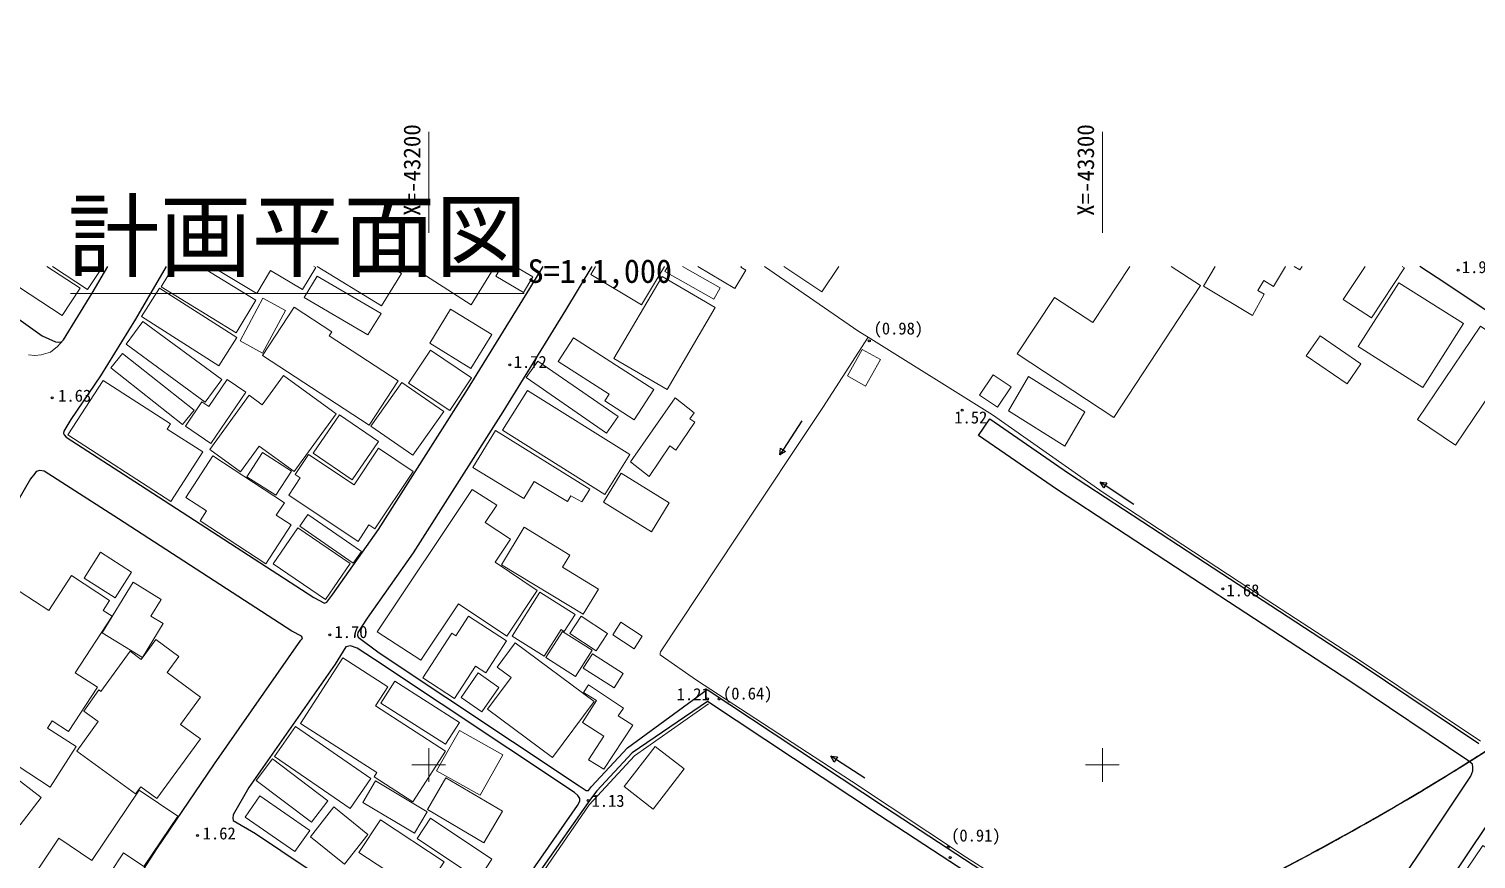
# Model space of a CAD drawing. Header units: metres. Extents: x -18 to 909, y -213 to 1219.
# Drawn here: x 380.6 to 595.5, y 466 to 589.3 of the extents above; entities that cross this region are included whole.
import ezdxf
from ezdxf.enums import TextEntityAlignment as Align

# ---------------------------------------------------------------- set-up
doc = ezdxf.new("R2010")
doc.units = ezdxf.units.M
doc.linetypes.add('CENTER', pattern=[5.08, 3.175, -0.635, 0.635, -0.635])
for name, color, linetype in [('D-TTL-TXT', 7, 'Continuous'), ('S-SUV', 7, 'Continuous'), ('S-SUV-CELN', 7, 'Continuous'), ('S-SUV-RIV', 7, 'Continuous'), ('S-SUV-SRVR', 7, 'Continuous'), ('S-SUV-STR', 7, 'Continuous'), ('S-SUV-TTL', 7, 'Continuous')]:
    doc.layers.add(name, color=color, linetype=linetype)
doc.styles.add('JP', font='msgothic.ttc')

msp = doc.modelspace()

# ---------------------------------------------------------------- linework, layer by layer
at = {"layer": 'D-TTL-TXT', "lineweight": 13, "true_color": 0xffffff}
msp.add_line((386.83, 550), (454.17, 550), dxfattribs=at)
at = {"layer": 'S-SUV', "lineweight": 13, "true_color": 0xffffff}
msp.add_lwpolyline([(385.8, 543.11), (384.91, 542.09), (383.84, 541.26), (382.44, 540.88), (381.52, 540.75), (380.6, 540.85)], dxfattribs=at)
at = {"layer": 'S-SUV', "lineweight": 25, "true_color": 0xffffff}
for points in [[(495.36, 531.07), (492.09, 526.03)], [(492.09, 526.03), (492.21, 527.03)], [(492.96, 526.54), (492.09, 526.03)], [(492.21, 527.03), (492.96, 526.54)], [(544.68, 518.67), (539.68, 521.99)], [(540.18, 521.12), (539.68, 521.99)], [(539.68, 521.99), (540.67, 521.87)], [(540.67, 521.87), (540.18, 521.12)], [(504.71, 478.01), (499.69, 481.29)], [(500.19, 480.42), (499.69, 481.29)], [(499.69, 481.29), (500.69, 481.17)], [(500.69, 481.17), (500.19, 480.42)]]:
    msp.add_lwpolyline(points, dxfattribs=at)
at = {"layer": 'S-SUV-CELN', "linetype": 'CENTER', "lineweight": 25, "true_color": 0xffffff}
for start, end in [(248.8722, 247.7276), (251.6868, 248.8722), (251.7369, 251.6868), (254.6017, 251.7369), (255.646, 254.6017)]:
    msp.add_arc((381.66, 819.2), 400, start, end, dxfattribs=at)
at = {"layer": 'S-SUV-RIV', "lineweight": 13, "true_color": 0x0000ff}
for points in [[(489.85, 554), (503.85, 544.33), (505.21, 543.47)], [(505.21, 543.47), (498.49, 533.03), (485.79, 513.93), (474.41, 496.79), (474.34, 496.57), (474.34, 496.31), (479.75, 492.58), (502.76, 477.56), (519.83, 466.26), (538.86, 454.15), (565.46, 436.48)], [(505.21, 543.47), (523.66, 531.96), (540.09, 520.43), (560.3, 507.16), (578.03, 495.62), (596.11, 483.53)], [(447.14, 449.52), (452.7, 457.91), (463.83, 474.05), (470.55, 481.34), (481.51, 489.07)]]:
    msp.add_lwpolyline(points, dxfattribs=at)
at = {"layer": 'S-SUV-SRVR', "lineweight": 25, "true_color": 0x808080}
for points in [[(368.14, 554), (382.63, 543.71)], [(385.8, 543.11), (390.04, 550.03), (392.36, 554)], [(401.03, 554), (396.47, 546.18), (391.29, 537.73), (386.86, 531.26)], [(425.75, 505.33), (432.54, 514.95), (445.75, 535.71), (454.99, 550.7), (456.97, 554)], [(464.2, 554), (460.3, 547.49), (451, 532.42), (437.69, 511.49), (430.84, 501.78)], [(608.42, 539.82), (589.69, 552.32), (587.12, 554)], [(382.63, 543.71), (384.58, 542.81), (385.03, 542.74), (385.47, 542.78), (385.8, 543.11)], [(386.86, 531.26), (385.82, 529.56), (385.79, 529.19), (385.86, 528.97), (386.16, 528.63)], [(521.58, 528.91), (523.29, 531.38)], [(523.29, 531.38), (534.98, 523.3), (554.02, 510.85), (578.53, 494.82), (595.89, 483.16)], [(386.16, 528.63), (397.19, 521.53), (422.93, 504.87)], [(594.22, 480.67), (576.87, 492.32), (550.84, 509.35), (533.31, 520.81), (521.58, 528.91)], [(380.87, 522.44), (375.17, 512.64), (361.89, 491.82), (350.87, 474.09), (347.15, 468.05), (343.08, 462.17), (333.86, 447.11), (333.58, 446.02)], [(382.91, 523.58), (382.24, 523.72), (381.73, 523.53), (381.54, 523.27), (380.87, 522.44)], [(419.66, 499.84), (393.92, 516.5), (382.91, 523.58)], [(422.93, 504.87), (424.51, 504.01), (424.87, 504.17), (425.75, 505.33)], [(430.84, 501.78), (429.49, 499.63), (429.44, 499.26), (429.5, 498.95), (432.61, 496.64)], [(369.15, 423.1), (375, 430.91), (388.32, 449.95), (399.65, 467.54), (408.2, 480.17), (421.03, 498.5)], [(421.03, 498.5), (421.2, 498.69), (421.25, 498.85), (421.09, 499.11), (419.66, 499.84)], [(431.94, 495.64), (429.39, 497.3), (428.37, 497.67), (427.71, 497.52), (426.11, 494.95)], [(432.61, 496.64), (462.3, 476.9)], [(426.11, 494.95), (413.31, 476.66)], [(461.63, 475.9), (431.94, 495.64)], [(464.17, 476.77), (469.52, 482.54), (479.83, 490.11), (481.34, 491.2), (507.77, 473.69), (536.41, 454.98), (564.95, 436.1)], [(564.12, 434.85), (535.65, 453.68), (506.9, 472.47), (481.35, 489.39), (470.17, 481.78), (464.93, 476.13), (464, 474.91), (456.65, 464.42), (446.65, 449.59)], [(594.67, 478.34), (594.97, 479.09), (594.96, 479.64), (594.92, 480.12), (594.22, 480.67)], [(462.3, 476.9), (463.38, 476.2), (463.71, 476.21), (464.17, 476.77)], [(566.31, 436.66), (571.75, 444.73), (581.78, 459.11), (586.55, 466.13), (594.67, 478.34)], [(413.31, 476.66), (410.97, 472.6), (410.9, 472.09), (410.97, 471.72), (414.28, 469.79)], [(462.06, 473.97), (462.4, 474.62), (462.4, 475.03), (462.1, 475.47), (461.63, 475.9)], [(599.66, 475.02), (591.52, 462.77), (586.73, 455.71), (587.95, 454.84), (577.94, 440.49), (572.63, 432.61), (571.37, 433.43), (556.24, 408.59), (542, 387.15)], [(445.81, 450.21), (455.84, 465.01), (462.06, 473.97)], [(414.28, 469.79), (433.4, 457.01), (444.67, 449.87)]]:
    msp.add_lwpolyline(points, dxfattribs=at)
for centre in [(592.8, 553.44), (505.39, 542.96), (452.02, 539.37), (384.09, 534.47), (519.18, 532.65), (557.87, 506.15), (425.3, 499.3), (481.37, 489.82), (483.11, 489.78), (463.65, 474.7), (405.66, 469.51), (517.1, 467.8), (517.4, 466.23)]:
    msp.add_circle(centre, 0.15, dxfattribs=at)
at = {"layer": 'S-SUV-STR', "lineweight": 13, "true_color": 0x808080}
for points in [[(385.6, 546.69), (374.44, 553.98), (374.45, 554)], [(383.28, 554), (388.25, 550.76), (385.6, 546.69)], [(389.33, 550.55), (384.15, 554)], [(391.62, 554), (389.33, 550.55)], [(411.4, 544.16), (400.25, 550.97), (402.1, 554)], [(406.14, 554), (414.35, 548.98), (411.4, 544.16)], [(421.27, 550.56), (416.5, 553.41), (414.46, 549.99), (407.78, 554)], [(422.96, 554), (423.24, 553.83), (421.27, 550.56)], [(430.97, 543.85), (421.5, 549.39), (423.44, 552.55), (432.91, 547.02), (430.97, 543.85)], [(433, 548.14), (423.42, 554)], [(434.19, 554), (435.93, 552.94), (433, 548.14)], [(446.31, 548.27), (437.44, 554)], [(448.02, 554), (449.31, 553.17), (446.31, 548.27)], [(449.92, 553.51), (449.13, 554)], [(450.23, 554), (449.92, 553.51)], [(454.06, 550.12), (449.94, 552.54), (450.8, 554)], [(452.84, 554), (455.44, 552.46), (454.06, 550.12)], [(471.58, 548.3), (464.06, 552.82), (464.77, 554)], [(475.39, 535.7), (467.49, 540.34), (474.63, 552.51), (482.53, 547.88), (475.39, 535.7)], [(475, 554), (471.58, 548.3)], [(482.32, 549.14), (475.05, 553.25), (475.47, 554)], [(477.64, 554), (483.27, 550.81), (482.32, 549.14)], [(485.45, 550.72), (479.92, 554)], [(486.41, 554), (486.33, 553.87), (487.04, 553.45), (485.45, 550.72)], [(498.36, 550.22), (492.72, 554)], [(500.86, 554), (498.36, 550.22)], [(541.7, 531.58), (527.36, 541), (532.87, 549.39), (538.57, 545.65), (544.06, 554)], [(550.2, 554), (554.56, 551.14), (541.7, 531.58)], [(562.26, 546.72), (554.98, 551.05), (556.74, 554)], [(567.18, 554), (565.4, 551.03), (563.93, 551.92), (563.06, 550.41), (564.01, 549.9), (562.26, 546.72)], [(569.32, 553.47), (568.44, 554)], [(569.64, 554), (569.32, 553.47)], [(579.92, 546.36), (575.75, 549.09), (578.99, 554)], [(584.49, 554), (584.82, 553.78), (579.92, 546.36)], [(408.82, 539.25), (397.35, 546.57), (400.02, 550.76), (411.49, 543.44), (408.82, 539.25)], [(587.56, 536.02), (577.98, 542.1), (583.99, 551.58), (593.57, 545.5), (587.56, 536.02)], [(415.33, 541.14), (412.02, 542.96), (415.39, 549.28), (418.71, 547.45), (415.33, 541.14)], [(431.14, 530.42), (415.34, 540.77), (420.03, 547.93), (425.59, 544.28), (425.21, 543.7), (435.44, 537), (431.14, 530.42)], [(406.8, 533.86), (395.08, 542.44), (397.56, 545.82), (409.27, 537.23), (406.8, 533.86)], [(446.26, 538.86), (440.15, 542.6), (443.24, 547.64), (449.35, 543.9), (446.26, 538.86)], [(576.32, 536.56), (570.24, 540.71), (572.3, 543.68), (578.37, 539.53), (576.32, 536.56)], [(592.39, 527.47), (586.76, 531.28), (596.13, 545.11), (601.75, 541.3), (592.39, 527.47)], [(443.11, 532.61), (436.99, 536.68), (440.23, 541.54), (446.34, 537.48), (443.11, 532.61)], [(466.76, 535.05), (459.22, 539.88), (461.47, 543.37), (473.39, 535.72), (470.49, 531.23), (466.12, 534.04), (466.76, 535.05)], [(504.83, 536.24), (502.14, 537.74), (504.34, 541.68), (507.03, 540.17), (504.83, 536.24)], [(403.43, 530.51), (392.8, 538.92), (394.54, 541.09), (405.18, 532.67), (403.43, 530.51)], [(466.39, 529.25), (454.46, 537.49), (456.17, 539.95), (468.1, 531.7), (466.39, 529.25)], [(401.7, 519.1), (386.41, 528.97), (391.64, 537.07), (401.64, 530.62), (401.15, 529.86), (406.44, 526.45), (401.7, 519.1)], [(407.67, 527.73), (403.88, 530.29), (406.33, 533.9), (407.35, 533.21), (410.05, 537.19), (412.82, 535.31), (407.67, 527.73)], [(412.07, 523.49), (407.48, 526.82), (413.33, 534.87), (415.27, 533.45), (418.42, 537.79), (426.23, 532.12), (420, 523.54), (414.84, 527.3), (412.07, 523.49)], [(524.44, 533.1), (521.77, 534.87), (523.79, 537.91), (526.46, 536.14), (524.44, 533.1)], [(534.43, 527.33), (526.07, 532.58), (529.01, 537.65), (537.37, 532.4), (534.43, 527.33)], [(437.62, 525.97), (431.4, 530.27), (435.98, 536.76), (442.21, 532.45), (437.62, 525.97)], [(466.12, 520.15), (450.93, 529.68), (454.64, 535.58), (469.83, 526.05), (466.12, 520.15)], [(472.73, 522.82), (469.94, 524.98), (476.57, 534.48), (479.39, 532.28), (478.76, 531.38), (479.48, 530.89), (476.69, 526.74), (475.8, 527.37), (472.73, 522.82)], [(428.65, 522.33), (422.85, 526.29), (426.73, 531.97), (432.53, 528.01), (428.65, 522.33)], [(462.7, 519.03), (461.08, 519.95), (460.58, 519.09), (455.64, 522.05), (454.1, 519.52), (446.53, 524.15), (449.92, 529.62), (463.89, 520.94), (462.7, 519.03)], [(417.28, 520.02), (413.01, 522.78), (415.33, 526.36), (419.6, 523.61), (417.28, 520.02)], [(429.52, 513.17), (419.23, 520.05), (420.89, 522.61), (420.16, 523.09), (422.16, 526.08), (428.9, 521.58), (432.52, 527.01), (437.68, 523.57), (431.99, 515.04), (431.11, 515.63), (429.52, 513.17)], [(415.79, 509.83), (406.04, 516.21), (407.01, 517.69), (403.92, 519.71), (407.94, 525.86), (418.56, 518.92), (417.35, 517.08), (419.58, 515.62), (415.79, 509.83)], [(473.04, 514.59), (465.91, 518.98), (468.57, 523.3), (475.7, 518.9), (473.04, 514.59)], [(438.84, 495.52), (432.33, 499.77), (446.45, 520.9), (450.1, 518.55), (448.39, 516), (452.14, 513.5), (449.84, 510.07), (456.1, 505.89), (451.57, 499.11), (444.43, 503.89), (438.84, 495.52)], [(428.79, 509.95), (420.85, 515.43), (422.05, 517.17), (429.99, 511.69), (428.79, 509.95)], [(424.67, 504.56), (416.91, 509.85), (420.55, 515.2), (428.31, 509.91), (424.67, 504.56)], [(462.92, 502.35), (450.77, 509.69), (454.15, 515.27), (460.94, 511.14), (459.83, 509.34), (465.2, 506.07), (462.92, 502.35)], [(393.44, 504.8), (388.83, 507.73), (391.26, 511.56), (395.87, 508.63), (393.44, 504.8)], [(383.79, 476.7), (371.23, 484.9), (373.83, 488.88), (371.88, 490.15), (369.12, 485.93), (363.08, 489.87), (367.73, 497), (366.19, 498.01), (369.7, 503.38), (371.12, 502.46), (375.05, 508.48), (383.58, 502.9), (386.98, 508.1), (392.61, 504.42), (391.64, 502.94), (393, 502.05), (387.53, 493.67), (390.83, 491.51), (386.53, 484.93), (384.09, 486.52), (383.39, 485.45), (387.67, 482.74), (383.79, 476.7)], [(397.52, 495.94), (391.52, 499.59), (396.1, 507.11), (400.27, 504.57), (398.76, 502.09), (400.59, 500.97), (397.52, 495.94)], [(457.14, 496.14), (452.4, 499.13), (456.5, 505.63), (461.71, 502.34), (460.09, 499.79), (459.63, 500.08), (457.14, 496.14)], [(443.84, 489.85), (439.12, 492.93), (443.4, 499.57), (444.03, 499.17), (445.9, 502.06), (451.53, 498.39), (448.48, 493.66), (446.93, 494.65), (443.84, 489.85)], [(464.86, 496.94), (460.92, 499.52), (462.6, 502.08), (466.53, 499.5), (464.86, 496.94)], [(470.47, 497.24), (467.3, 499.29), (468.51, 501.17), (471.68, 499.12), (470.47, 497.24)], [(387.76, 482.01), (390.93, 486.45), (388.78, 487.98), (391.01, 491.12), (391.3, 490.91), (395.66, 496.86), (397.31, 495.65), (399.46, 498.6), (402.92, 496.07), (401.17, 493.69), (406.13, 490.06), (403.15, 486.01), (406.11, 483.87), (399.64, 475), (397.24, 476.76), (396.46, 475.68), (387.76, 482.01)], [(461.77, 493.11), (457.37, 495.92), (459.86, 499.82), (464.26, 497.02), (461.77, 493.11)], [(458.37, 481.11), (448.7, 488.26), (452.24, 492.98), (450.17, 494.5), (452.84, 498.11), (464.57, 489.43), (458.37, 481.11)], [(467.52, 491.46), (462.94, 494.37), (464.29, 496.48), (468.86, 493.57), (467.52, 491.46)], [(432.29, 478.85), (420.97, 486.15), (427.24, 495.88), (433.9, 491.59), (432.07, 488.76), (442.5, 482.04), (437.64, 474.5), (431.88, 478.22), (432.29, 478.85)], [(442.47, 483.06), (432.9, 489.18), (434.97, 492.42), (444.54, 486.3), (442.47, 483.06)], [(447.88, 487.86), (444.82, 490), (447.35, 493.64), (450.41, 491.5), (447.88, 487.86)], [(465.96, 479.37), (463.73, 480.77), (465.97, 484.26), (462.81, 486.28), (464.9, 489.54), (462.98, 490.74), (463.72, 491.86), (468.89, 488.4), (468.13, 487.3), (470.29, 485.87), (465.96, 479.37)], [(428.31, 473.53), (417.12, 481.25), (420.2, 485.72), (431.39, 478), (428.31, 473.53)], [(447.62, 475.49), (441.16, 479.1), (444.56, 485.09), (451.01, 481.48), (447.62, 475.49)], [(473.3, 473.43), (468.98, 476.77), (473.62, 482.74), (477.93, 479.4), (473.3, 473.43)], [(379.34, 471.1), (373.14, 475.86), (376.26, 479.92), (382.46, 475.15), (379.34, 471.1)], [(422.61, 471.48), (414.4, 477.7), (416.82, 480.89), (425.03, 474.66), (422.61, 471.48)], [(437.9, 469.85), (430.19, 474.41), (432.07, 477.61), (439.78, 473.05), (437.9, 469.85)], [(448.16, 468.45), (439.79, 473.36), (442.55, 478.06), (450.92, 473.14), (448.16, 468.45)], [(392.25, 456.35), (381.41, 463.65), (385.08, 469.1), (389.99, 465.79), (397.02, 476.23), (402.76, 472.37), (397.72, 464.9), (394.7, 466.94), (392.64, 463.88), (395.86, 461.71), (392.25, 456.35)], [(420.14, 467.14), (412.74, 472.24), (414.93, 475.38), (422.33, 470.28), (420.14, 467.14)], [(427.49, 465.24), (422.46, 469.31), (425.9, 473.75), (430.94, 469.68), (427.49, 465.24)], [(439.08, 460.78), (429.62, 467.01), (432.81, 471.85), (442.27, 465.62), (439.08, 460.78)], [(447.38, 462.99), (438.29, 469.08), (440.26, 472.09), (449.36, 466), (447.38, 462.99)], [(602.06, 451.62), (590.59, 459.32), (596.45, 468.05), (607.92, 460.34), (602.06, 451.62)]]:
    msp.add_lwpolyline(points, dxfattribs=at)
at = {"layer": 'S-SUV-TTL', "lineweight": 13, "true_color": 0xffffff}
for p, q in [((440, 559), (440, 574)), ((540, 559), (540, 574)), ((440, 482.5), (440, 477.5)), ((540, 482.5), (540, 477.5)), ((437.5, 480), (442.5, 480)), ((537.5, 480), (542.5, 480))]:
    msp.add_line(p, q, dxfattribs=at)

# ---------------------------------------------------------------- texts
at = {"layer": 'D-TTL-TXT', "true_color": 0xffffff, "style": 'JP'}
msp.add_text('計画平面図', height=10, dxfattribs=at).set_placement((420.5, 550.5), align=Align.BOTTOM_CENTER)
msp.add_text('S=1:1,000', height=3.5, dxfattribs=at).set_placement((454.67, 550.5), align=Align.BOTTOM_LEFT)
at = {"layer": 'S-SUV-SRVR', "true_color": 0x808080, "style": 'JP'}
for s, p in [('1.96', (593.35, 552.46)), ('(0.98)', (506.03, 543.35)), ('1.72', (452.61, 538.38)), ('1.63', (384.99, 533.37)), ('1.52', (518.01, 530.14)), ('1.68', (558.4, 504.47)), ('1.70', (426, 498.29)), ('1.21', (476.8, 489.05)), ('(0.64)', (483.67, 489.16)), ('1.13', (464.16, 473.23)), ('1.62', (406.44, 468.39)), ('(0.91)', (517.54, 468.08))]:
    msp.add_text(s, height=1.8, dxfattribs=at).set_placement(p, align=Align.BOTTOM_LEFT)
at = {"layer": 'S-SUV-TTL', "true_color": 0xffffff, "style": 'JP'}
for s, p in [('X=-43200', (439.5, 561.5)), ('X=-43300', (539.5, 561.5))]:
    msp.add_text(s, height=2.5, rotation=90, dxfattribs=at).set_placement(p, align=Align.BOTTOM_LEFT)

doc.saveas('drawing.dxf')
